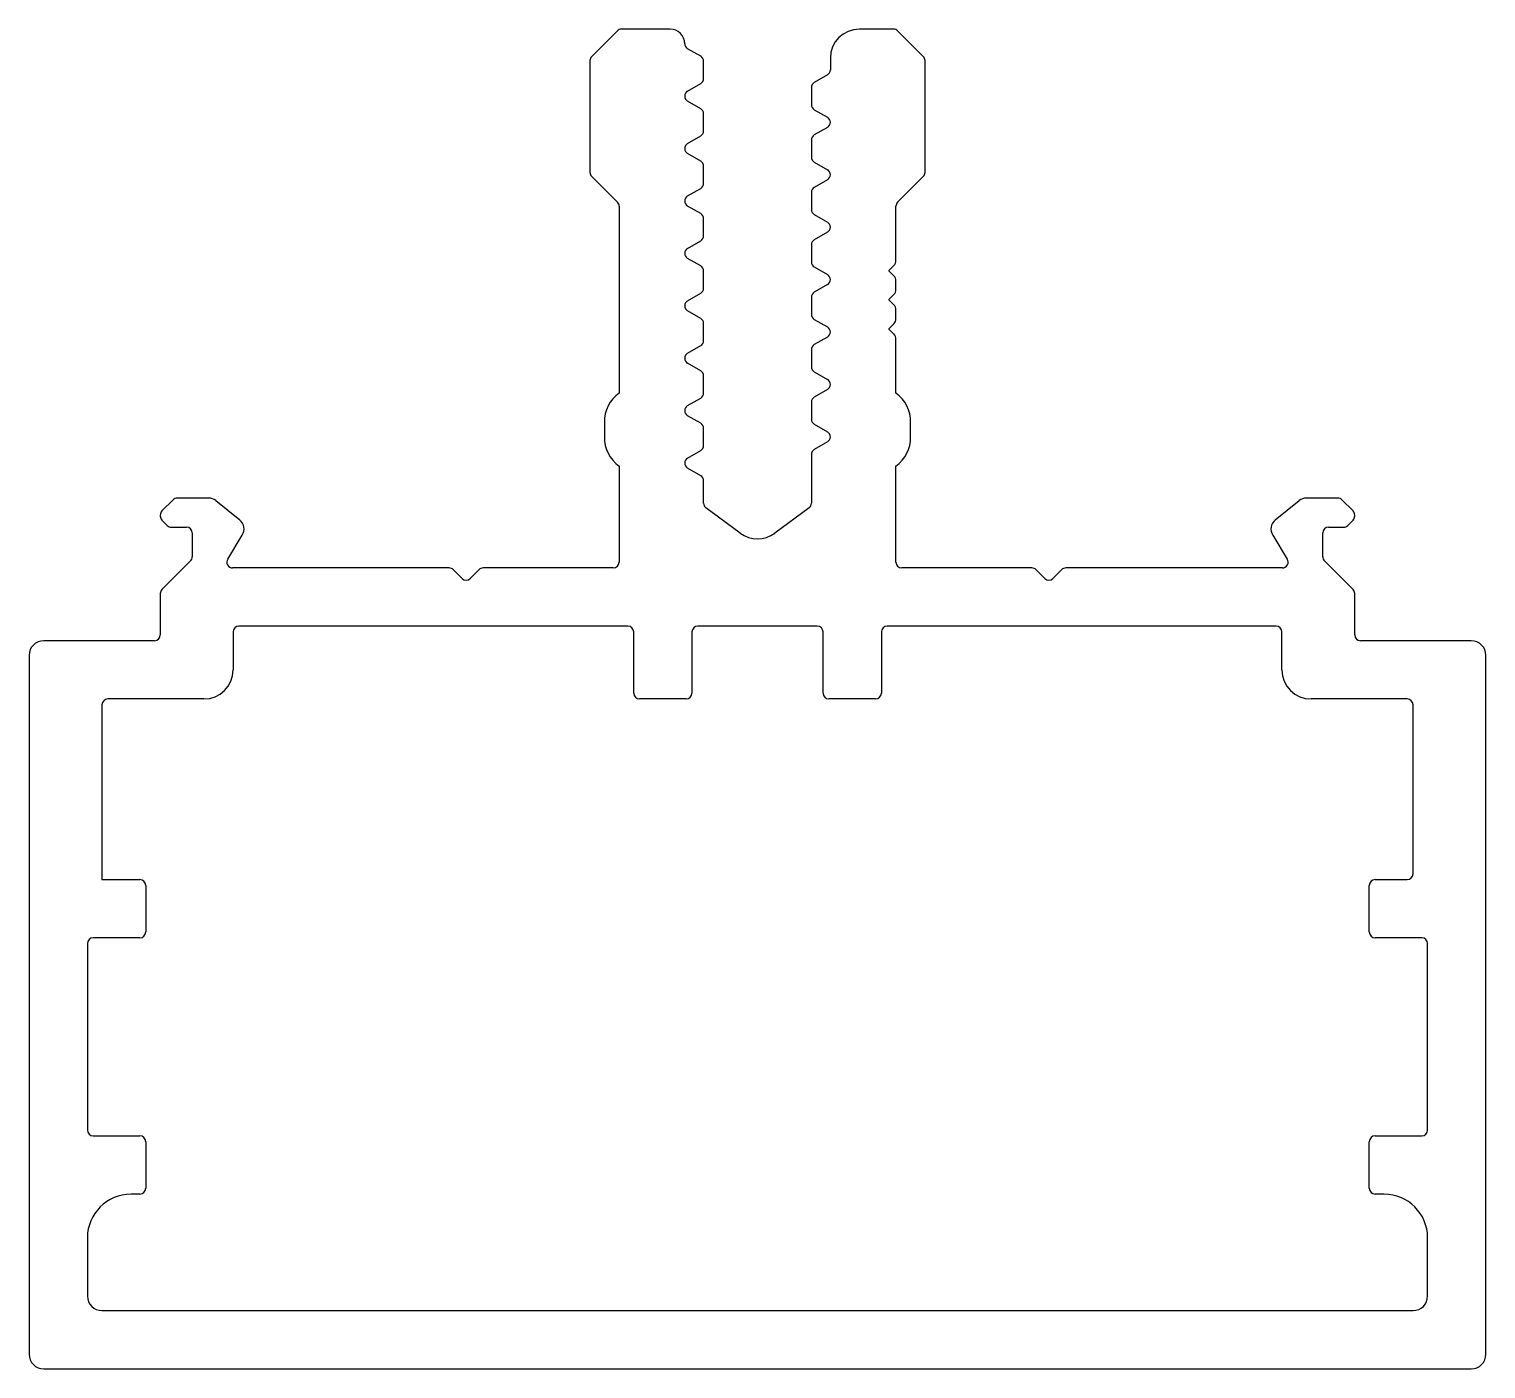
# Model space of a CAD drawing. Extents: x -21.2 to 28.8, y 6.3 to 52.3.
import ezdxf

# ---------------------------------------------------------------- set-up
doc = ezdxf.new("R2010")
doc.units = 0
doc.layers.get('0').update_dxf_attribs({"linetype": 'CONTINUOUS'})

msp = doc.modelspace()

# ---------------------------------------------------------------- linework, layer by layer
for p, q in [((-0.971, 52.228), (-1.854, 51.345)), ((0.838, 52.287), (-0.83, 52.287)), ((8.505, 52.287), (7.338, 52.287)), ((9.529, 51.345), (8.646, 52.228)), ((1.888, 51.354), (1.438, 51.613)), ((-1.912, 51.204), (-1.912, 47.369)), ((1.988, 50.593), (1.988, 51.18)), ((6.338, 51.287), (6.338, 50.887)), ((9.588, 47.369), (9.588, 51.204)), ((6.238, 50.713), (5.788, 50.454)), ((1.438, 50.16), (1.888, 50.42)), ((5.688, 50.28), (5.688, 49.693)), ((1.888, 49.554), (1.438, 49.813)), ((5.788, 49.52), (6.238, 49.26)), ((1.988, 48.793), (1.988, 49.38)), ((1.438, 48.36), (1.888, 48.62)), ((6.238, 48.913), (5.788, 48.654)), ((1.888, 47.754), (1.438, 48.013)), ((5.688, 48.48), (5.688, 47.893)), ((1.988, 46.993), (1.988, 47.58)), ((5.788, 47.72), (6.238, 47.46)), ((-1.854, 47.228), (-0.971, 46.345)), ((6.238, 47.113), (5.788, 46.854)), ((8.646, 46.345), (9.529, 47.228)), ((1.438, 46.56), (1.888, 46.82)), ((5.688, 46.68), (5.688, 46.093)), ((-0.912, 46.204), (-0.912, 39.787)), ((1.888, 45.954), (1.438, 46.213)), ((8.588, 44.349), (8.588, 46.204)), ((1.988, 45.193), (1.988, 45.78)), ((5.788, 45.92), (6.238, 45.66)), ((1.438, 44.76), (1.888, 45.02)), ((6.238, 45.313), (5.788, 45.054)), ((5.688, 44.88), (5.688, 44.293)), ((1.888, 44.154), (1.438, 44.413)), ((5.788, 44.12), (6.238, 43.86)), ((8.343, 44.001), (8.514, 44.172)), ((1.988, 43.393), (1.988, 43.98)), ((6.238, 43.513), (5.788, 43.254)), ((8.514, 43.818), (8.343, 43.989)), ((8.588, 43.349), (8.588, 43.642)), ((1.438, 42.96), (1.888, 43.22)), ((5.688, 43.08), (5.688, 42.493)), ((8.343, 43.001), (8.514, 43.172)), ((1.888, 42.354), (1.438, 42.613)), ((8.514, 42.818), (8.343, 42.989)), ((8.588, 42.349), (8.588, 42.642)), ((1.988, 41.593), (1.988, 42.18)), ((5.788, 42.32), (6.238, 42.06)), ((8.343, 42.001), (8.514, 42.172)), ((6.238, 41.713), (5.788, 41.454)), ((8.514, 41.818), (8.343, 41.99)), ((8.588, 39.787), (8.588, 41.642)), ((1.438, 41.16), (1.888, 41.42)), ((5.688, 41.28), (5.688, 40.693)), ((1.888, 40.554), (1.438, 40.813)), ((5.788, 40.52), (6.238, 40.26)), ((1.988, 39.793), (1.988, 40.38)), ((1.438, 39.36), (1.888, 39.62)), ((6.238, 39.913), (5.788, 39.654)), ((1.888, 38.754), (1.438, 39.013)), ((5.688, 39.48), (5.688, 38.893)), ((-1.412, 38.787), (-1.412, 38.287)), ((1.988, 37.993), (1.988, 38.58)), ((5.788, 38.72), (6.238, 38.46)), ((9.088, 38.287), (9.088, 38.787)), ((6.238, 38.113), (5.788, 37.854)), ((1.438, 37.56), (1.888, 37.82)), ((5.688, 37.68), (5.688, 36.008)), ((-0.912, 37.287), (-0.912, 33.987)), ((1.888, 36.954), (1.438, 37.213)), ((8.588, 33.987), (8.588, 37.287)), ((1.988, 36.008), (1.988, 36.78)), ((-16.221, 36.128), (-16.604, 35.745)), ((-15.005, 36.187), (-16.08, 36.187)), ((-13.934, 35.428), (-14.752, 36.096)), ((22.427, 36.096), (21.609, 35.428)), ((23.755, 36.187), (22.68, 36.187)), ((24.279, 35.745), (23.896, 36.128)), ((-16.662, 35.604), (-16.662, 35.569)), ((3.245, 34.981), (2.069, 35.847)), ((5.606, 35.847), (4.43, 34.981)), ((24.338, 35.569), (24.338, 35.604)), ((-16.604, 35.428), (-16.421, 35.245)), ((-16.28, 35.187), (-15.762, 35.187)), ((23.438, 35.187), (23.955, 35.187)), ((24.096, 35.245), (24.279, 35.428)), ((-15.562, 34.987), (-15.562, 34.169)), ((-14.348, 34.091), (-13.846, 34.91)), ((21.521, 34.91), (22.023, 34.091)), ((23.238, 34.169), (23.238, 34.987)), ((-15.621, 34.028), (-16.604, 33.045)), ((24.279, 33.045), (23.296, 34.028)), ((-6.745, 33.787), (-14.177, 33.787)), ((-6.304, 33.428), (-6.604, 33.728)), ((-5.721, 33.728), (-6.021, 33.428)), ((-1.112, 33.787), (-5.58, 33.787)), ((13.255, 33.787), (8.788, 33.787)), ((13.696, 33.428), (13.396, 33.728)), ((14.279, 33.728), (13.979, 33.428)), ((21.852, 33.787), (14.42, 33.787)), ((-16.662, 32.904), (-16.662, 31.487)), ((24.338, 31.487), (24.338, 32.904)), ((-14.162, 31.587), (-14.162, 30.287)), ((-0.612, 31.787), (-13.962, 31.787)), ((-0.412, 29.487), (-0.412, 31.587)), ((1.588, 31.587), (1.588, 29.487)), ((5.888, 31.787), (1.788, 31.787)), ((6.088, 29.487), (6.088, 31.587)), ((8.088, 31.587), (8.088, 29.487)), ((21.638, 31.787), (8.288, 31.787)), ((21.838, 30.287), (21.838, 31.587)), ((-16.862, 31.287), (-20.662, 31.287)), ((28.338, 31.287), (24.538, 31.287)), ((-21.162, 30.787), (-21.162, 6.787)), ((28.838, 6.787), (28.838, 30.787)), ((-18.662, 29.087), (-18.662, 23.087)), ((-15.162, 29.287), (-18.462, 29.287)), ((1.388, 29.287), (-0.212, 29.287)), ((7.888, 29.287), (6.288, 29.287)), ((26.137, 29.287), (22.838, 29.287)), ((26.337, 23.287), (26.337, 29.087)), ((-18.662, 23.087), (-17.362, 23.087)), ((25.037, 23.087), (26.137, 23.087)), ((-17.162, 22.887), (-17.162, 21.287)), ((24.837, 21.287), (24.837, 22.887)), ((-17.362, 21.087), (-18.962, 21.087)), ((26.638, 21.087), (25.037, 21.087)), ((-19.162, 20.887), (-19.162, 14.487)), ((26.838, 14.487), (26.838, 20.887)), ((-18.962, 14.287), (-17.362, 14.287)), ((-17.162, 14.087), (-17.162, 12.487)), ((24.837, 12.487), (24.837, 14.087)), ((25.037, 14.287), (26.638, 14.287)), ((-17.362, 12.287), (-17.662, 12.287)), ((25.338, 12.287), (25.037, 12.287)), ((-19.162, 10.787), (-19.162, 8.787)), ((26.838, 8.787), (26.838, 10.787)), ((-18.662, 8.287), (26.338, 8.287)), ((-20.662, 6.287), (28.338, 6.287))]:
    msp.add_line(p, q)
for centre, radius, start, end in [((-0.83, 52.087), 0.2, 90, 135), ((0.838, 51.787), 0.5, 0, 90), ((7.338, 51.287), 1, 90, 180), ((8.505, 52.087), 0.2, 45, 90), ((1.538, 51.787), 0.2, 180, 240), ((-1.712, 51.204), 0.2, 135, 180), ((1.788, 51.18), 0.2, 0, 60), ((9.388, 51.204), 0.2, 0, 45), ((1.788, 50.593), 0.2, 300, 360), ((6.138, 50.887), 0.2, 300, 0), ((1.538, 49.987), 0.2, 120, 240), ((5.888, 50.28), 0.2, 120, 180), ((1.788, 49.38), 0.2, 0, 60), ((5.888, 49.693), 0.2, 180, 240), ((6.138, 49.087), 0.2, 300, 60), ((1.788, 48.793), 0.2, 300, 360), ((5.888, 48.48), 0.2, 120, 180), ((1.538, 48.187), 0.2, 120, 240), ((1.788, 47.58), 0.2, 0, 60), ((5.888, 47.893), 0.2, 180, 240), ((-1.712, 47.369), 0.2, 180, 225), ((6.138, 47.287), 0.2, 300, 60), ((9.388, 47.369), 0.2, 315, 360), ((1.538, 46.387), 0.2, 120, 240), ((1.788, 46.993), 0.2, 300, 360), ((5.888, 46.68), 0.2, 120, 180), ((-1.112, 46.204), 0.2, 0, 45), ((5.888, 46.093), 0.2, 180, 240), ((8.788, 46.204), 0.2, 135, 180), ((1.788, 45.78), 0.2, 360, 60), ((6.138, 45.487), 0.2, 300, 60), ((1.788, 45.193), 0.2, 300, 360), ((5.888, 44.88), 0.2, 120, 180), ((1.538, 44.587), 0.2, 120, 240), ((1.788, 43.98), 0.2, 360, 60), ((5.888, 44.293), 0.2, 180, 240), ((8.349, 43.995), 0.008, 135, 225), ((8.338, 44.349), 0.25, 315, 360), ((6.138, 43.687), 0.2, 300, 60), ((8.338, 43.642), 0.25, 0, 45), ((1.788, 43.393), 0.2, 300, 360), ((5.888, 43.08), 0.2, 120, 180), ((8.349, 42.995), 0.008, 135, 225), ((8.338, 43.349), 0.25, 315, 360), ((1.538, 42.787), 0.2, 120, 240), ((8.338, 42.642), 0.25, 360, 45), ((1.788, 42.18), 0.2, 0, 60), ((5.888, 42.493), 0.2, 180, 240), ((6.138, 41.887), 0.2, 300, 60), ((8.349, 41.995), 0.008, 135, 225), ((8.338, 42.349), 0.25, 315, 360), ((1.788, 41.593), 0.2, 300, 0), ((8.338, 41.642), 0.25, 0, 45), ((1.538, 40.987), 0.2, 120, 240), ((5.888, 41.28), 0.2, 120, 180), ((1.788, 40.38), 0.2, 360, 60), ((5.888, 40.693), 0.2, 180, 240), ((6.138, 40.087), 0.2, 300, 60), ((-0.251, 38.831), 1.162, 124.6807, 182.1892), ((1.788, 39.793), 0.2, 300, 360), ((5.888, 39.48), 0.2, 120, 180), ((7.926, 38.831), 1.162, 357.8108, 55.3193), ((1.538, 39.187), 0.2, 120, 240), ((1.788, 38.58), 0.2, 360, 60), ((5.888, 38.893), 0.2, 180, 240), ((-0.251, 38.242), 1.162, 177.8108, 235.3193), ((6.138, 38.287), 0.2, 300, 60), ((7.926, 38.242), 1.162, 304.6807, 2.1892), ((1.538, 37.387), 0.2, 120, 240), ((1.788, 37.993), 0.2, 300, 360), ((5.888, 37.68), 0.2, 120, 180), ((1.788, 36.78), 0.2, 0.0288, 60), ((-16.08, 35.987), 0.2, 90, 135), ((-15.005, 35.787), 0.4, 50.75, 90), ((2.188, 36.008), 0.2, 180, 233.6363), ((5.488, 36.008), 0.2, 306.3637, 360), ((22.68, 35.787), 0.4, 90, 129.25), ((23.755, 35.987), 0.2, 45, 90), ((-16.462, 35.604), 0.2, 135, 180), ((-16.462, 35.569), 0.2, 180, 225), ((24.138, 35.604), 0.2, 360, 45), ((24.138, 35.569), 0.2, 315, 0), ((-16.28, 35.387), 0.2, 225, 270), ((-15.762, 34.987), 0.2, 360, 90), ((-14.187, 35.119), 0.4, 328.5, 50.75), ((21.862, 35.119), 0.4, 129.25, 211.5), ((23.438, 34.987), 0.2, 90, 180), ((23.955, 35.387), 0.2, 270, 315), ((3.838, 35.787), 1, 233.6363, 306.3637), ((-15.762, 34.169), 0.2, 315, 0), ((-14.177, 33.987), 0.2, 148.5, 270), ((21.852, 33.987), 0.2, 270, 31.5), ((23.438, 34.169), 0.2, 180, 225), ((-6.745, 33.587), 0.2, 45, 90), ((-5.58, 33.587), 0.2, 90, 135), ((-1.112, 33.987), 0.2, 270, 360), ((8.788, 33.987), 0.2, 180, 270), ((13.255, 33.587), 0.2, 45, 90), ((14.42, 33.587), 0.2, 90, 135), ((-16.462, 32.904), 0.2, 135, 180), ((-6.162, 33.569), 0.2, 225, 315), ((13.838, 33.569), 0.2, 225, 315), ((24.138, 32.904), 0.2, 360, 45), ((-13.962, 31.587), 0.2, 90, 180), ((-0.612, 31.587), 0.2, 360, 90), ((1.788, 31.587), 0.2, 90, 180), ((5.888, 31.587), 0.2, 360, 90), ((8.288, 31.587), 0.2, 90, 180), ((21.638, 31.587), 0.2, 0, 90), ((-20.662, 30.787), 0.5, 90, 180), ((-16.862, 31.487), 0.2, 270, 0), ((24.538, 31.487), 0.2, 180, 270), ((28.338, 30.787), 0.5, 0, 90), ((-15.162, 30.287), 1, 270, 0), ((22.838, 30.287), 1, 180, 270), ((-18.462, 29.087), 0.2, 90, 180), ((-0.212, 29.487), 0.2, 180, 270), ((1.388, 29.487), 0.2, 270, 0), ((6.288, 29.487), 0.2, 180, 270), ((7.888, 29.487), 0.2, 270, 0), ((26.137, 29.087), 0.2, 360, 90), ((-17.362, 22.887), 0.2, 360, 90), ((25.037, 22.887), 0.2, 90, 180), ((26.137, 23.287), 0.2, 270, 0), ((-18.962, 20.887), 0.2, 90, 180), ((-17.362, 21.287), 0.2, 270, 0), ((25.037, 21.287), 0.2, 180, 270), ((26.638, 20.887), 0.2, 360, 90), ((-18.962, 14.487), 0.2, 180, 270), ((-17.362, 14.087), 0.2, 0, 90), ((25.037, 14.087), 0.2, 90, 180), ((26.638, 14.487), 0.2, 270, 0), ((-17.662, 10.787), 1.5, 90, 180), ((-17.362, 12.487), 0.2, 270, 0), ((25.037, 12.487), 0.2, 180, 270), ((25.338, 10.787), 1.5, 0, 90), ((-18.662, 8.787), 0.5, 180, 270), ((26.338, 8.787), 0.5, 270, 0), ((-20.662, 6.787), 0.5, 180, 270), ((28.338, 6.787), 0.5, 270, 0)]:
    msp.add_arc(centre, radius, start, end)

doc.saveas('drawing.dxf')
